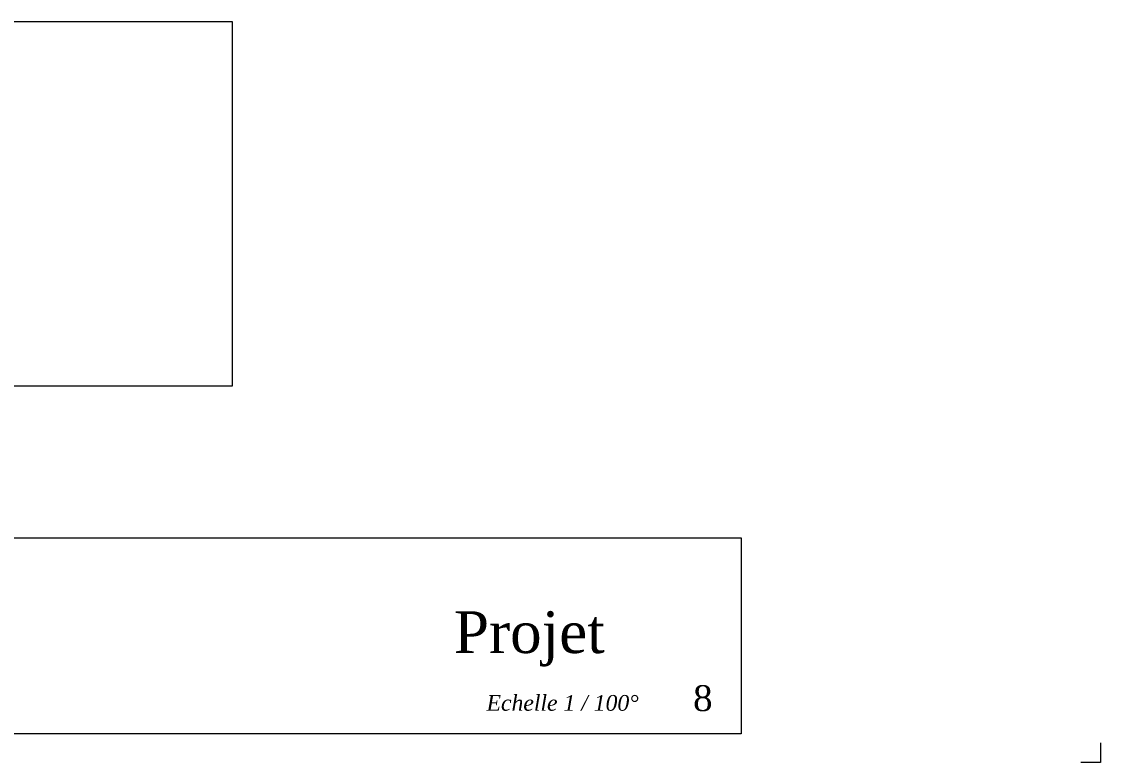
# Model space of a CAD drawing. Header units: millimetres. Extents: x -17502 to -16646, y 1856 to 2034.
# Drawn here: x -17087.72 to -17077.4, y 1855.92 to 1863.01 of the extents above; entities that cross this region are included whole.
import ezdxf

# ---------------------------------------------------------------- set-up
doc = ezdxf.new("R2010")
doc.units = ezdxf.units.MM
doc.layers.get('0').update_dxf_attribs({"lineweight": 9})
doc.layers.get('Defpoints').update_dxf_attribs({"lineweight": 9})
doc.styles.get("Standard").update_dxf_attribs({"font": 'times.ttf'})

msp = doc.modelspace()

# ---------------------------------------------------------------- linework, layer by layer
at = {"lineweight": 9}
for points in [[(-17091.926, 1863.012), (-17085.702, 1863.012), (-17085.702, 1859.524), (-17091.926, 1859.524)], [(-17115.959, 1858.074), (-17080.831, 1858.074), (-17080.831, 1856.197), (-17115.959, 1856.197)]]:
    msp.add_lwpolyline(points, close=True, dxfattribs=at)
at = {"layer": 'Defpoints', "lineweight": 9}
msp.add_lwpolyline([(-17077.395, 1856.111), (-17077.395, 1855.925), (-17077.582, 1855.925)], dxfattribs=at)
msp.add_point((-17077.395, 1855.925), dxfattribs=at)
msp.add_point((-17077.395, 1855.925), dxfattribs=at)
msp.add_point((-17077.395, 1855.925), dxfattribs=at)

# ---------------------------------------------------------------- texts
at = {"lineweight": 9, "attachment_point": 1}
for s, insert, char_height, width in [('Projet', (-17083.58, 1857.371), 0.4, 21.0239), ('8', (-17081.292, 1856.663), 0.247, 2.42095), ('{\\fTimes New Roman|b0|i1|c0|p18;Echelle 1 / 100°}', (-17083.268, 1856.569), 0.15, 3.33828)]:
    msp.add_mtext(s, dxfattribs=dict(at, insert=insert, char_height=char_height, width=width))

doc.saveas('drawing.dxf')
